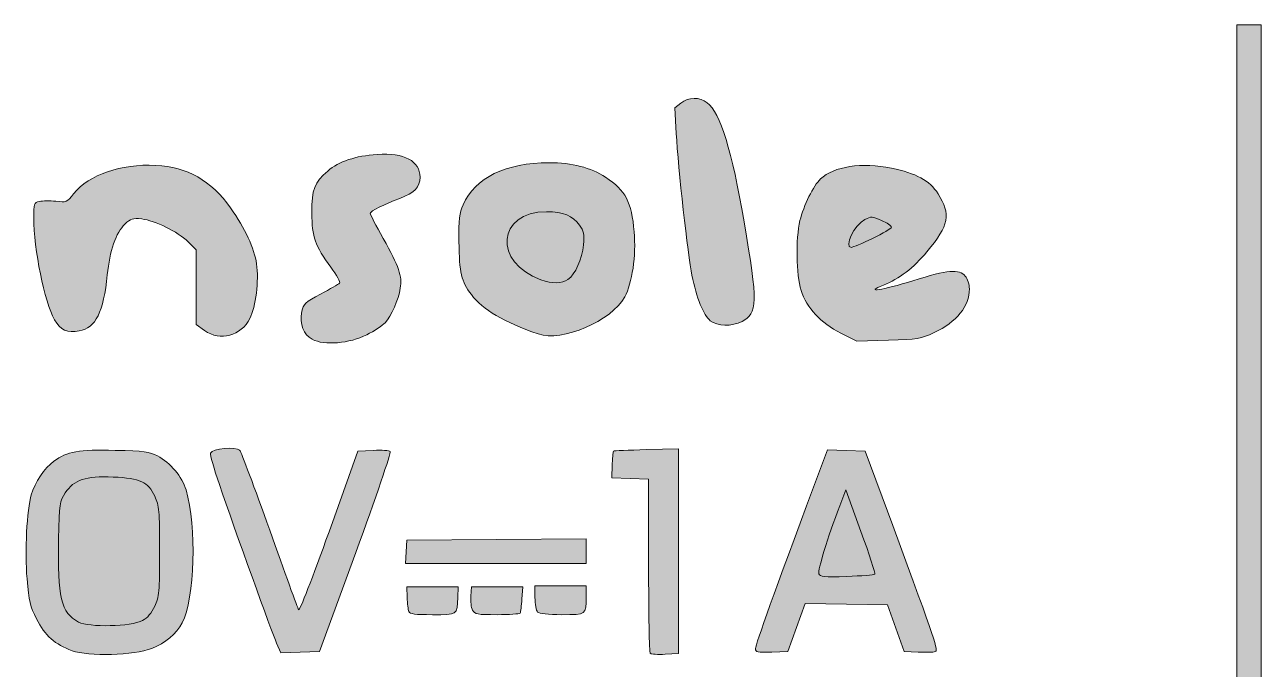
# Model space of a CAD drawing. Extents: x 0 to 500, y 2 to 498.
# Drawn here: x 186.8 to 238.7, y 34.1 to 61.2 of the extents above; entities that cross this region are included whole.
import ezdxf

# ---------------------------------------------------------------- set-up
doc = ezdxf.new("R2010")
doc.units = 0
doc.header["$MEASUREMENT"] = 0
doc.layers.add('LAYER_1', color=7, linetype='Continuous', lineweight=0)

msp = doc.modelspace()

# ---------------------------------------------------------------- hatches: boundary and pattern name
at = {"layer": 'LAYER_1', "true_color": 0x000000, "transparency": 33554687}
h = msp.add_hatch(color=18, dxfattribs=at)
h.dxf.hatch_style = 2
h.paths.add_polyline_path([(237.662, 34.578), (237.662, 61.154), (238.177, 61.154), (238.692, 61.154), (238.692, 34.578), (238.692, 8.002), (238.177, 8.002), (237.662, 8.002)])
h = msp.add_hatch(color=18, dxfattribs=at)
h.dxf.hatch_style = 2
edge = h.paths.add_edge_path()
edge.add_spline(control_points=[(214.315, 57.861), (214.64, 58.117), (215.105, 58.124), (215.419, 57.876), (215.97, 57.443), (216.462, 55.855), (216.969, 52.872), (217.552, 49.451), (217.543, 49.012), (216.888, 48.684), (216.442, 48.461), (215.851, 48.473), (215.55, 48.71), (215.55, 48.71), (215.55, 48.71), (215.55, 48.71), (215.272, 48.929), (214.968, 49.681), (214.777, 50.623), (214.609, 51.456), (214.2, 55.149), (214.118, 56.575), (214.118, 56.575), (214.055, 57.657), (214.055, 57.657), (214.055, 57.657), (214.315, 57.861), (214.315, 57.861)], knot_values=[0, 0, 0, 0, 1, 1, 1, 2, 2, 2, 3, 3, 3, 4, 4, 4, 5, 5, 5, 6, 6, 6, 7, 7, 7, 8, 8, 8, 9, 9, 9, 9], degree=3, periodic=0)
h = msp.add_hatch(color=18, dxfattribs=at)
h.dxf.hatch_style = 2
edge = h.paths.add_edge_path()
edge.add_spline(control_points=[(201.888, 48.629), (202.152, 48.913), (202.452, 49.591), (202.53, 50.082), (202.611, 50.587), (202.478, 50.973), (201.81, 52.173), (201.508, 52.715), (201.261, 53.187), (201.261, 53.224), (201.261, 53.309), (201.867, 53.617), (202.507, 53.856), (203.13, 54.089), (203.357, 54.327), (203.357, 54.746), (203.357, 55.428), (202.697, 55.777), (201.553, 55.701), (200.643, 55.641), (199.958, 55.409), (199.481, 55.001), (198.912, 54.514), (198.813, 54.252), (198.815, 53.239), (198.817, 52.219), (198.938, 51.875), (199.613, 50.957), (199.854, 50.63), (200.018, 50.33), (199.978, 50.291), (199.937, 50.251), (199.579, 50.045), (199.182, 49.831), (198.531, 49.482), (198.453, 49.41), (198.397, 49.108), (198.293, 48.557), (198.451, 48.125), (198.828, 47.93), (199.342, 47.664), (200.396, 47.752), (201.12, 48.122), (201.429, 48.279), (201.775, 48.508), (201.888, 48.629)], knot_values=[0, 0, 0, 0, 1, 1, 1, 2, 2, 2, 3, 3, 3, 4, 4, 4, 5, 5, 5, 6, 6, 6, 7, 7, 7, 8, 8, 8, 9, 9, 9, 10, 10, 10, 11, 11, 11, 12, 12, 12, 13, 13, 13, 14, 14, 14, 15, 15, 15, 15], degree=3, periodic=0)
h = msp.add_hatch(color=18, dxfattribs=at)
h.dxf.hatch_style = 2
edge = h.paths.add_edge_path()
edge.add_spline(control_points=[(196.213, 48.812), (196.459, 49.295), (196.594, 50.396), (196.493, 51.107), (196.403, 51.745), (196.005, 52.599), (195.401, 53.451), (194.578, 54.61), (193.586, 55.176), (192.262, 55.241), (190.787, 55.313), (189.456, 54.853), (188.809, 54.049), (188.521, 53.69), (188.498, 53.68), (188.063, 53.732), (187.816, 53.761), (187.505, 53.758), (187.372, 53.724), (187.142, 53.667), (187.13, 53.633), (187.131, 53.034), (187.132, 51.734), (187.589, 49.493), (188.003, 48.755), (188.243, 48.325), (188.548, 48.187), (189.045, 48.28), (189.735, 48.409), (190.066, 49.074), (190.221, 50.636), (190.321, 51.651), (190.585, 52.412), (190.963, 52.774), (191.205, 53.006), (191.29, 53.032), (191.668, 52.989), (192.221, 52.927), (193.177, 52.455), (193.617, 52.028), (193.617, 52.028), (193.962, 51.693), (193.962, 51.693), (193.962, 51.693), (193.962, 50.122), (193.962, 50.122), (193.962, 50.122), (193.962, 48.55), (193.962, 48.55), (193.962, 48.55), (194.312, 48.302), (194.312, 48.302), (194.97, 47.833), (195.832, 48.065), (196.213, 48.812)], knot_values=[0, 0, 0, 0, 1, 1, 1, 2, 2, 2, 3, 3, 3, 4, 4, 4, 5, 5, 5, 6, 6, 6, 7, 7, 7, 8, 8, 8, 9, 9, 9, 10, 10, 10, 11, 11, 11, 12, 12, 12, 13, 13, 13, 14, 14, 14, 15, 15, 15, 16, 16, 16, 17, 17, 17, 18, 18, 18, 18], degree=3, periodic=0)
h = msp.add_hatch(color=18, dxfattribs=at)
h.dxf.hatch_style = 2
edge = h.paths.add_edge_path()
edge.add_spline(control_points=[(212.351, 52.451), (212.245, 53.704), (211.992, 54.187), (211.148, 54.744), (210.531, 55.152), (209.752, 55.352), (208.779, 55.352), (206.961, 55.352), (205.667, 54.719), (205.166, 53.585), (205.007, 53.227), (204.979, 52.978), (204.991, 52.041), (205.007, 50.709), (205.087, 50.368), (205.513, 49.81), (205.999, 49.173), (206.868, 48.662), (208.326, 48.154), (209.322, 47.807), (211.405, 48.702), (211.954, 49.713), (212.271, 50.297), (212.437, 51.443), (212.351, 52.451)], knot_values=[0, 0, 0, 0, 1, 1, 1, 2, 2, 2, 3, 3, 3, 4, 4, 4, 5, 5, 5, 6, 6, 6, 7, 7, 7, 8, 8, 8, 8], degree=3, periodic=0)
h = msp.add_hatch(color=18, dxfattribs=at)
h.dxf.hatch_style = 2
edge = h.paths.add_edge_path()
edge.add_spline(control_points=[(224.948, 48.211), (225.9, 48.659), (226.433, 49.319), (226.433, 50.051), (226.433, 50.227), (226.353, 50.47), (226.256, 50.59), (226.007, 50.897), (225.533, 50.855), (224.061, 50.394), (222.778, 49.993), (221.965, 49.872), (222.83, 50.211), (223.475, 50.464), (224.087, 50.935), (224.65, 51.611), (225.583, 52.732), (225.669, 53.182), (225.115, 54.05), (224.765, 54.6), (224.192, 54.915), (223.163, 55.123), (221.9, 55.378), (220.753, 55.204), (220.179, 54.669), (219.883, 54.394), (219.469, 53.553), (219.317, 52.919), (219.131, 52.147), (219.156, 50.646), (219.365, 49.988), (219.602, 49.241), (220.176, 48.622), (221.034, 48.188), (221.034, 48.188), (221.707, 47.847), (221.707, 47.847), (221.707, 47.847), (223.03, 47.889), (223.03, 47.889), (224.258, 47.928), (224.395, 47.951), (224.948, 48.211)], knot_values=[0, 0, 0, 0, 1, 1, 1, 2, 2, 2, 3, 3, 3, 4, 4, 4, 5, 5, 5, 6, 6, 6, 7, 7, 7, 8, 8, 8, 9, 9, 9, 10, 10, 10, 11, 11, 11, 12, 12, 12, 13, 13, 13, 14, 14, 14, 14], degree=3, periodic=0)
h = msp.add_hatch(color=18, dxfattribs=at)
h.dxf.hatch_style = 2
edge = h.paths.add_edge_path()
edge.add_spline(control_points=[(208.438, 50.434), (206.413, 51.156), (206.59, 53.293), (208.676, 53.293), (209.355, 53.293), (209.78, 53.121), (210.055, 52.734), (210.237, 52.479), (210.261, 52.354), (210.22, 51.898), (210.165, 51.295), (209.883, 50.665), (209.57, 50.445), (209.57, 50.445), (209.57, 50.445), (209.57, 50.445), (209.316, 50.268), (208.915, 50.263), (208.438, 50.434)], knot_values=[0, 0, 0, 0, 1, 1, 1, 2, 2, 2, 3, 3, 3, 4, 4, 4, 5, 5, 5, 6, 6, 6, 6], degree=3, periodic=0)
h = msp.add_hatch(color=18, dxfattribs=at)
h.dxf.hatch_style = 2
edge = h.paths.add_edge_path()
edge.add_spline(control_points=[(222.046, 52.971), (222.297, 53.101), (222.355, 53.097), (222.739, 52.927), (222.969, 52.826), (223.158, 52.699), (223.158, 52.646), (223.158, 52.593), (222.802, 52.38), (222.368, 52.173), (221.934, 51.965), (221.534, 51.796), (221.479, 51.796), (221.144, 51.796), (221.599, 52.74), (222.046, 52.971)], knot_values=[0, 0, 0, 0, 1, 1, 1, 2, 2, 2, 3, 3, 3, 4, 4, 4, 5, 5, 5, 5], degree=3, periodic=0)
h = msp.add_hatch(color=18, dxfattribs=at)
h.dxf.hatch_style = 2
edge = h.paths.add_edge_path()
edge.add_spline(control_points=[(193.367, 36.008), (193.898, 37.034), (193.987, 40.064), (193.531, 41.6), (193.366, 42.155), (192.875, 42.739), (192.331, 43.028), (192.001, 43.203), (191.763, 43.234), (190.558, 43.264), (189.005, 43.302), (188.552, 43.221), (187.975, 42.803), (187.593, 42.526), (187.186, 41.92), (187.029, 41.393), (186.845, 40.776), (186.754, 38.99), (186.85, 37.868), (186.93, 36.926), (186.984, 36.694), (187.247, 36.177), (187.598, 35.485), (188.035, 35.095), (188.741, 34.842), (189.439, 34.593), (191.333, 34.648), (192.096, 34.94), (192.649, 35.152), (193.136, 35.561), (193.367, 36.008)], knot_values=[0, 0, 0, 0, 1, 1, 1, 2, 2, 2, 3, 3, 3, 4, 4, 4, 5, 5, 5, 6, 6, 6, 7, 7, 7, 8, 8, 8, 9, 9, 9, 10, 10, 10, 10], degree=3, periodic=0)
h = msp.add_hatch(color=18, dxfattribs=at)
h.dxf.hatch_style = 2
edge = h.paths.add_edge_path()
edge.add_spline(control_points=[(201.392, 43.262), (201.747, 43.277), (202.069, 43.256), (202.107, 43.215), (202.146, 43.174), (201.494, 41.266), (200.66, 38.976), (200.66, 38.976), (199.142, 34.812), (199.142, 34.812), (199.142, 34.812), (198.326, 34.785), (198.326, 34.785), (198.326, 34.785), (197.51, 34.757), (197.51, 34.757), (197.51, 34.757), (197.335, 35.159), (197.335, 35.159), (197.142, 35.601), (195.584, 39.915), (194.929, 41.821), (194.701, 42.485), (194.535, 43.082), (194.56, 43.147), (194.629, 43.329), (195.634, 43.429), (195.78, 43.269), (195.844, 43.198), (196.413, 41.687), (197.044, 39.912), (197.674, 38.136), (198.22, 36.629), (198.257, 36.563), (198.295, 36.495), (198.845, 37.905), (199.535, 39.838), (199.535, 39.838), (200.746, 43.234), (200.746, 43.234), (200.746, 43.234), (201.392, 43.262), (201.392, 43.262)], knot_values=[0, 0, 0, 0, 1, 1, 1, 2, 2, 2, 3, 3, 3, 4, 4, 4, 5, 5, 5, 6, 6, 6, 7, 7, 7, 8, 8, 8, 9, 9, 9, 10, 10, 10, 11, 11, 11, 12, 12, 12, 13, 13, 13, 14, 14, 14, 14], degree=3, periodic=0)
h = msp.add_hatch(color=18, dxfattribs=at)
h.dxf.hatch_style = 2
edge = h.paths.add_edge_path()
edge.add_spline(control_points=[(213.024, 34.73), (212.988, 34.766), (212.958, 36.43), (212.958, 38.426), (212.958, 38.426), (212.958, 42.056), (212.958, 42.056), (212.958, 42.056), (212.186, 42.083), (212.186, 42.083), (212.186, 42.083), (211.414, 42.111), (211.414, 42.111), (211.414, 42.111), (211.433, 42.66), (211.433, 42.66), (211.444, 42.962), (211.465, 43.221), (211.48, 43.234), (211.495, 43.248), (212.118, 43.274), (212.864, 43.293), (212.864, 43.293), (214.221, 43.327), (214.221, 43.327), (214.221, 43.327), (214.221, 39.023), (214.221, 39.023), (214.221, 39.023), (214.221, 34.718), (214.221, 34.718), (214.221, 34.718), (213.656, 34.691), (213.656, 34.691), (213.345, 34.676), (213.061, 34.693), (213.024, 34.73)], knot_values=[0, 0, 0, 0, 1, 1, 1, 2, 2, 2, 3, 3, 3, 4, 4, 4, 5, 5, 5, 6, 6, 6, 7, 7, 7, 8, 8, 8, 9, 9, 9, 10, 10, 10, 11, 11, 11, 12, 12, 12, 12], degree=3, periodic=0)
h = msp.add_hatch(color=18, dxfattribs=at)
h.dxf.hatch_style = 2
edge = h.paths.add_edge_path()
edge.add_spline(control_points=[(217.45, 34.931), (217.45, 35.09), (218.294, 37.444), (219.882, 41.716), (219.882, 41.716), (220.466, 43.287), (220.466, 43.287), (220.466, 43.287), (221.263, 43.26), (221.263, 43.26), (221.263, 43.26), (222.059, 43.234), (222.059, 43.234), (222.059, 43.234), (223.215, 40.099), (223.215, 40.099), (225.05, 35.122), (225.139, 34.859), (224.995, 34.803), (224.926, 34.777), (224.604, 34.768), (224.279, 34.783), (224.279, 34.783), (223.689, 34.812), (223.689, 34.812), (223.689, 34.812), (223.34, 35.794), (223.34, 35.794), (223.34, 35.794), (222.992, 36.777), (222.992, 36.777), (222.992, 36.777), (221.265, 36.802), (221.265, 36.802), (221.265, 36.802), (219.539, 36.828), (219.539, 36.828), (219.539, 36.828), (219.173, 35.82), (219.173, 35.82), (219.173, 35.82), (218.806, 34.812), (218.806, 34.812), (218.806, 34.812), (218.128, 34.784), (218.128, 34.784), (217.518, 34.759), (217.45, 34.774), (217.45, 34.931)], knot_values=[0, 0, 0, 0, 1, 1, 1, 2, 2, 2, 3, 3, 3, 4, 4, 4, 5, 5, 5, 6, 6, 6, 7, 7, 7, 8, 8, 8, 9, 9, 9, 10, 10, 10, 11, 11, 11, 12, 12, 12, 13, 13, 13, 14, 14, 14, 15, 15, 15, 16, 16, 16, 16], degree=3, periodic=0)
h = msp.add_hatch(color=18, dxfattribs=at)
h.dxf.hatch_style = 2
edge = h.paths.add_edge_path()
edge.add_spline(control_points=[(188.174, 39.533), (188.206, 41.047), (188.215, 41.107), (188.459, 41.476), (188.828, 42.033), (189.304, 42.19), (190.472, 42.14), (191.614, 42.09), (191.933, 41.943), (192.215, 41.332), (192.401, 40.929), (192.418, 40.744), (192.418, 39.023), (192.418, 37.302), (192.401, 37.116), (192.215, 36.713), (192.083, 36.426), (191.906, 36.218), (191.701, 36.109), (191.228, 35.857), (189.448, 35.815), (189.009, 36.046), (188.289, 36.425), (188.124, 37.115), (188.174, 39.533)], knot_values=[0, 0, 0, 0, 1, 1, 1, 2, 2, 2, 3, 3, 3, 4, 4, 4, 5, 5, 5, 6, 6, 6, 7, 7, 7, 8, 8, 8, 8], degree=3, periodic=0)
h = msp.add_hatch(color=18, dxfattribs=at)
h.dxf.hatch_style = 2
edge = h.paths.add_edge_path()
edge.add_spline(control_points=[(221.285, 37.963), (220.325, 37.929), (220.158, 37.945), (220.109, 38.072), (220.053, 38.218), (220.481, 39.607), (220.99, 40.932), (220.99, 40.932), (221.248, 41.605), (221.248, 41.605), (221.248, 41.605), (221.879, 39.857), (221.879, 39.857), (222.225, 38.895), (222.485, 38.085), (222.456, 38.056), (222.427, 38.027), (221.9, 37.985), (221.285, 37.963)], knot_values=[0, 0, 0, 0, 1, 1, 1, 2, 2, 2, 3, 3, 3, 4, 4, 4, 5, 5, 5, 6, 6, 6, 6], degree=3, periodic=0)
h = msp.add_hatch(color=18, dxfattribs=at)
h.dxf.hatch_style = 2
h.paths.add_polyline_path([(202.776, 38.999), (202.805, 39.49), (206.571, 39.515), (210.338, 39.539), (210.338, 39.024), (210.338, 38.508), (206.543, 38.508), (202.748, 38.508)])
h = msp.add_hatch(color=18, dxfattribs=at)
h.dxf.hatch_style = 2
edge = h.paths.add_edge_path()
edge.add_spline(control_points=[(204.941, 37.075), (204.916, 36.341), (204.937, 36.356), (203.881, 36.356), (203.149, 36.356), (202.928, 36.385), (202.888, 36.49), (202.888, 36.49), (202.888, 36.49), (202.888, 36.49), (202.859, 36.564), (202.829, 36.827), (202.82, 37.075), (202.82, 37.075), (202.805, 37.525), (202.805, 37.525), (202.805, 37.525), (203.881, 37.525), (203.881, 37.525), (203.881, 37.525), (204.957, 37.525), (204.957, 37.525), (204.957, 37.525), (204.941, 37.075), (204.941, 37.075)], knot_values=[0, 0, 0, 0, 1, 1, 1, 2, 2, 2, 3, 3, 3, 4, 4, 4, 5, 5, 5, 6, 6, 6, 7, 7, 7, 8, 8, 8, 8], degree=3, periodic=0)
h = msp.add_hatch(color=18, dxfattribs=at)
h.dxf.hatch_style = 2
edge = h.paths.add_edge_path()
edge.add_spline(control_points=[(206.592, 36.356), (207.102, 36.356), (207.539, 36.387), (207.562, 36.426), (207.585, 36.464), (207.619, 36.728), (207.638, 37.011), (207.638, 37.011), (207.671, 37.525), (207.671, 37.525), (207.671, 37.525), (206.595, 37.525), (206.595, 37.525), (206.595, 37.525), (205.519, 37.525), (205.519, 37.525), (205.519, 37.525), (205.49, 37.131), (205.49, 37.131), (205.474, 36.914), (205.507, 36.651), (205.563, 36.546), (205.656, 36.374), (205.755, 36.356), (206.592, 36.356)], knot_values=[0, 0, 0, 0, 1, 1, 1, 2, 2, 2, 3, 3, 3, 4, 4, 4, 5, 5, 5, 6, 6, 6, 7, 7, 7, 8, 8, 8, 8], degree=3, periodic=0)
h = msp.add_hatch(color=18, dxfattribs=at)
h.dxf.hatch_style = 2
edge = h.paths.add_edge_path()
edge.add_spline(control_points=[(209.317, 36.356), (210.344, 36.356), (210.338, 36.351), (210.338, 37.112), (210.338, 37.112), (210.338, 37.572), (210.338, 37.572), (210.338, 37.572), (209.262, 37.572), (209.262, 37.572), (209.262, 37.572), (208.185, 37.572), (208.185, 37.572), (208.185, 37.572), (208.185, 37.076), (208.185, 37.076), (208.185, 36.803), (208.236, 36.53), (208.298, 36.468), (208.37, 36.396), (208.736, 36.356), (209.317, 36.356)], knot_values=[0, 0, 0, 0, 1, 1, 1, 2, 2, 2, 3, 3, 3, 4, 4, 4, 5, 5, 5, 6, 6, 6, 7, 7, 7, 7], degree=3, periodic=0)

# ---------------------------------------------------------------- linework, layer by layer
at = {"layer": 'LAYER_1'}
for points in [[(237.662, 34.578), (237.662, 61.154), (238.177, 61.154), (238.692, 61.154), (238.692, 34.578), (238.692, 8.002), (238.177, 8.002), (237.662, 8.002)], [(202.776, 38.999), (202.805, 39.49), (206.571, 39.515), (210.338, 39.539), (210.338, 39.024), (210.338, 38.508), (206.543, 38.508), (202.748, 38.508)]]:
    msp.add_lwpolyline(points, close=True, dxfattribs=at)
for points in [[(222.368, 52.173)], [(222.456, 38.056)], [(205.563, 36.546)], [(208.298, 36.468)], [(191.701, 36.109)]]:
    msp.add_lwpolyline(points, dxfattribs=at)
for points, knots in [([(214.315, 57.861), (214.64, 58.117), (215.105, 58.124), (215.419, 57.876), (215.97, 57.443), (216.462, 55.855), (216.969, 52.872), (217.552, 49.451), (217.543, 49.012), (216.888, 48.684), (216.442, 48.461), (215.851, 48.473), (215.55, 48.71), (215.55, 48.71), (215.55, 48.71), (215.55, 48.71), (215.272, 48.929), (214.968, 49.681), (214.777, 50.623), (214.609, 51.456), (214.2, 55.149), (214.118, 56.575), (214.118, 56.575), (214.055, 57.657), (214.055, 57.657), (214.055, 57.657), (214.315, 57.861), (214.315, 57.861)], [0, 0, 0, 0, 1, 1, 1, 2, 2, 2, 3, 3, 3, 4, 4, 4, 5, 5, 5, 6, 6, 6, 7, 7, 7, 8, 8, 8, 9, 9, 9, 9]), ([(201.888, 48.629), (202.152, 48.913), (202.452, 49.591), (202.53, 50.082), (202.611, 50.587), (202.478, 50.973), (201.81, 52.173), (201.508, 52.715), (201.261, 53.187), (201.261, 53.224), (201.261, 53.309), (201.867, 53.617), (202.507, 53.856), (203.13, 54.089), (203.357, 54.327), (203.357, 54.746), (203.357, 55.428), (202.697, 55.777), (201.553, 55.701), (200.643, 55.641), (199.958, 55.409), (199.481, 55.001), (198.912, 54.514), (198.813, 54.252), (198.815, 53.239), (198.817, 52.219), (198.938, 51.875), (199.613, 50.957), (199.854, 50.63), (200.018, 50.33), (199.978, 50.291), (199.937, 50.251), (199.579, 50.045), (199.182, 49.831), (198.531, 49.482), (198.453, 49.41), (198.397, 49.108), (198.293, 48.557), (198.451, 48.125), (198.828, 47.93), (199.342, 47.664), (200.396, 47.752), (201.12, 48.122), (201.429, 48.279), (201.775, 48.508), (201.888, 48.629)], [0, 0, 0, 0, 1, 1, 1, 2, 2, 2, 3, 3, 3, 4, 4, 4, 5, 5, 5, 6, 6, 6, 7, 7, 7, 8, 8, 8, 9, 9, 9, 10, 10, 10, 11, 11, 11, 12, 12, 12, 13, 13, 13, 14, 14, 14, 15, 15, 15, 15]), ([(196.213, 48.812), (196.459, 49.295), (196.594, 50.396), (196.493, 51.107), (196.403, 51.745), (196.005, 52.599), (195.401, 53.451), (194.578, 54.61), (193.586, 55.176), (192.262, 55.241), (190.787, 55.313), (189.456, 54.853), (188.809, 54.049), (188.521, 53.69), (188.498, 53.68), (188.063, 53.732), (187.816, 53.761), (187.505, 53.758), (187.372, 53.724), (187.142, 53.667), (187.13, 53.633), (187.131, 53.034), (187.132, 51.734), (187.589, 49.493), (188.003, 48.755), (188.243, 48.325), (188.548, 48.187), (189.045, 48.28), (189.735, 48.409), (190.066, 49.074), (190.221, 50.636), (190.321, 51.651), (190.585, 52.412), (190.963, 52.774), (191.205, 53.006), (191.29, 53.032), (191.668, 52.989), (192.221, 52.927), (193.177, 52.455), (193.617, 52.028), (193.617, 52.028), (193.962, 51.693), (193.962, 51.693), (193.962, 51.693), (193.962, 50.122), (193.962, 50.122), (193.962, 50.122), (193.962, 48.55), (193.962, 48.55), (193.962, 48.55), (194.312, 48.302), (194.312, 48.302), (194.97, 47.833), (195.832, 48.065), (196.213, 48.812)], [0, 0, 0, 0, 1, 1, 1, 2, 2, 2, 3, 3, 3, 4, 4, 4, 5, 5, 5, 6, 6, 6, 7, 7, 7, 8, 8, 8, 9, 9, 9, 10, 10, 10, 11, 11, 11, 12, 12, 12, 13, 13, 13, 14, 14, 14, 15, 15, 15, 16, 16, 16, 17, 17, 17, 18, 18, 18, 18]), ([(212.351, 52.451), (212.245, 53.704), (211.992, 54.187), (211.148, 54.744), (210.531, 55.152), (209.752, 55.352), (208.779, 55.352), (206.961, 55.352), (205.667, 54.719), (205.166, 53.585), (205.007, 53.227), (204.979, 52.978), (204.991, 52.041), (205.007, 50.709), (205.087, 50.368), (205.513, 49.81), (205.999, 49.173), (206.868, 48.662), (208.326, 48.154), (209.322, 47.807), (211.405, 48.702), (211.954, 49.713), (212.271, 50.297), (212.437, 51.443), (212.351, 52.451)], [0, 0, 0, 0, 1, 1, 1, 2, 2, 2, 3, 3, 3, 4, 4, 4, 5, 5, 5, 6, 6, 6, 7, 7, 7, 8, 8, 8, 8]), ([(224.948, 48.211), (225.9, 48.659), (226.433, 49.319), (226.433, 50.051), (226.433, 50.227), (226.353, 50.47), (226.256, 50.59), (226.007, 50.897), (225.533, 50.855), (224.061, 50.394), (222.778, 49.993), (221.965, 49.872), (222.83, 50.211), (223.475, 50.464), (224.087, 50.935), (224.65, 51.611), (225.583, 52.732), (225.669, 53.182), (225.115, 54.05), (224.765, 54.6), (224.192, 54.915), (223.163, 55.123), (221.9, 55.378), (220.753, 55.204), (220.179, 54.669), (219.883, 54.394), (219.469, 53.553), (219.317, 52.919), (219.131, 52.147), (219.156, 50.646), (219.365, 49.988), (219.602, 49.241), (220.176, 48.622), (221.034, 48.188), (221.034, 48.188), (221.707, 47.847), (221.707, 47.847), (221.707, 47.847), (223.03, 47.889), (223.03, 47.889), (224.258, 47.928), (224.395, 47.951), (224.948, 48.211)], [0, 0, 0, 0, 1, 1, 1, 2, 2, 2, 3, 3, 3, 4, 4, 4, 5, 5, 5, 6, 6, 6, 7, 7, 7, 8, 8, 8, 9, 9, 9, 10, 10, 10, 11, 11, 11, 12, 12, 12, 13, 13, 13, 14, 14, 14, 14]), ([(208.438, 50.434), (206.413, 51.156), (206.59, 53.293), (208.676, 53.293), (209.355, 53.293), (209.78, 53.121), (210.055, 52.734), (210.237, 52.479), (210.261, 52.354), (210.22, 51.898), (210.165, 51.295), (209.883, 50.665), (209.57, 50.445), (209.57, 50.445), (209.57, 50.445), (209.57, 50.445), (209.316, 50.268), (208.915, 50.263), (208.438, 50.434)], [0, 0, 0, 0, 1, 1, 1, 2, 2, 2, 3, 3, 3, 4, 4, 4, 5, 5, 5, 6, 6, 6, 6]), ([(222.046, 52.971), (222.297, 53.101), (222.355, 53.097), (222.739, 52.927), (222.969, 52.826), (223.158, 52.699), (223.158, 52.646), (223.158, 52.593), (222.802, 52.38), (222.368, 52.173), (221.934, 51.965), (221.534, 51.796), (221.479, 51.796), (221.144, 51.796), (221.599, 52.74), (222.046, 52.971)], [0, 0, 0, 0, 1, 1, 1, 2, 2, 2, 3, 3, 3, 4, 4, 4, 5, 5, 5, 5]), ([(193.367, 36.008), (193.898, 37.034), (193.987, 40.064), (193.531, 41.6), (193.366, 42.155), (192.875, 42.739), (192.331, 43.028), (192.001, 43.203), (191.763, 43.234), (190.558, 43.264), (189.005, 43.302), (188.552, 43.221), (187.975, 42.803), (187.593, 42.526), (187.186, 41.92), (187.029, 41.393), (186.845, 40.776), (186.754, 38.99), (186.85, 37.868), (186.93, 36.926), (186.984, 36.694), (187.247, 36.177), (187.598, 35.485), (188.035, 35.095), (188.741, 34.842), (189.439, 34.593), (191.333, 34.648), (192.096, 34.94), (192.649, 35.152), (193.136, 35.561), (193.367, 36.008)], [0, 0, 0, 0, 1, 1, 1, 2, 2, 2, 3, 3, 3, 4, 4, 4, 5, 5, 5, 6, 6, 6, 7, 7, 7, 8, 8, 8, 9, 9, 9, 10, 10, 10, 10]), ([(201.392, 43.262), (201.747, 43.277), (202.069, 43.256), (202.107, 43.215), (202.146, 43.174), (201.494, 41.266), (200.66, 38.976), (200.66, 38.976), (199.142, 34.812), (199.142, 34.812), (199.142, 34.812), (198.326, 34.785), (198.326, 34.785), (198.326, 34.785), (197.51, 34.757), (197.51, 34.757), (197.51, 34.757), (197.335, 35.159), (197.335, 35.159), (197.142, 35.601), (195.584, 39.915), (194.929, 41.821), (194.701, 42.485), (194.535, 43.082), (194.56, 43.147), (194.629, 43.329), (195.634, 43.429), (195.78, 43.269), (195.844, 43.198), (196.413, 41.687), (197.044, 39.912), (197.674, 38.136), (198.22, 36.629), (198.257, 36.563), (198.295, 36.495), (198.845, 37.905), (199.535, 39.838), (199.535, 39.838), (200.746, 43.234), (200.746, 43.234), (200.746, 43.234), (201.392, 43.262), (201.392, 43.262)], [0, 0, 0, 0, 1, 1, 1, 2, 2, 2, 3, 3, 3, 4, 4, 4, 5, 5, 5, 6, 6, 6, 7, 7, 7, 8, 8, 8, 9, 9, 9, 10, 10, 10, 11, 11, 11, 12, 12, 12, 13, 13, 13, 14, 14, 14, 14]), ([(213.024, 34.73), (212.988, 34.766), (212.958, 36.43), (212.958, 38.426), (212.958, 38.426), (212.958, 42.056), (212.958, 42.056), (212.958, 42.056), (212.186, 42.083), (212.186, 42.083), (212.186, 42.083), (211.414, 42.111), (211.414, 42.111), (211.414, 42.111), (211.433, 42.66), (211.433, 42.66), (211.444, 42.962), (211.465, 43.221), (211.48, 43.234), (211.495, 43.248), (212.118, 43.274), (212.864, 43.293), (212.864, 43.293), (214.221, 43.327), (214.221, 43.327), (214.221, 43.327), (214.221, 39.023), (214.221, 39.023), (214.221, 39.023), (214.221, 34.718), (214.221, 34.718), (214.221, 34.718), (213.656, 34.691), (213.656, 34.691), (213.345, 34.676), (213.061, 34.693), (213.024, 34.73)], [0, 0, 0, 0, 1, 1, 1, 2, 2, 2, 3, 3, 3, 4, 4, 4, 5, 5, 5, 6, 6, 6, 7, 7, 7, 8, 8, 8, 9, 9, 9, 10, 10, 10, 11, 11, 11, 12, 12, 12, 12]), ([(217.45, 34.931), (217.45, 35.09), (218.294, 37.444), (219.882, 41.716), (219.882, 41.716), (220.466, 43.287), (220.466, 43.287), (220.466, 43.287), (221.263, 43.26), (221.263, 43.26), (221.263, 43.26), (222.059, 43.234), (222.059, 43.234), (222.059, 43.234), (223.215, 40.099), (223.215, 40.099), (225.05, 35.122), (225.139, 34.859), (224.995, 34.803), (224.926, 34.777), (224.604, 34.768), (224.279, 34.783), (224.279, 34.783), (223.689, 34.812), (223.689, 34.812), (223.689, 34.812), (223.34, 35.794), (223.34, 35.794), (223.34, 35.794), (222.992, 36.777), (222.992, 36.777), (222.992, 36.777), (221.265, 36.802), (221.265, 36.802), (221.265, 36.802), (219.539, 36.828), (219.539, 36.828), (219.539, 36.828), (219.173, 35.82), (219.173, 35.82), (219.173, 35.82), (218.806, 34.812), (218.806, 34.812), (218.806, 34.812), (218.128, 34.784), (218.128, 34.784), (217.518, 34.759), (217.45, 34.774), (217.45, 34.931)], [0, 0, 0, 0, 1, 1, 1, 2, 2, 2, 3, 3, 3, 4, 4, 4, 5, 5, 5, 6, 6, 6, 7, 7, 7, 8, 8, 8, 9, 9, 9, 10, 10, 10, 11, 11, 11, 12, 12, 12, 13, 13, 13, 14, 14, 14, 15, 15, 15, 16, 16, 16, 16]), ([(188.174, 39.533), (188.206, 41.047), (188.215, 41.107), (188.459, 41.476), (188.828, 42.033), (189.304, 42.19), (190.472, 42.14), (191.614, 42.09), (191.933, 41.943), (192.215, 41.332), (192.401, 40.929), (192.418, 40.744), (192.418, 39.023), (192.418, 37.302), (192.401, 37.116), (192.215, 36.713), (192.083, 36.426), (191.906, 36.218), (191.701, 36.109), (191.228, 35.857), (189.448, 35.815), (189.009, 36.046), (188.289, 36.425), (188.124, 37.115), (188.174, 39.533)], [0, 0, 0, 0, 1, 1, 1, 2, 2, 2, 3, 3, 3, 4, 4, 4, 5, 5, 5, 6, 6, 6, 7, 7, 7, 8, 8, 8, 8]), ([(221.285, 37.963), (220.325, 37.929), (220.158, 37.945), (220.109, 38.072), (220.053, 38.218), (220.481, 39.607), (220.99, 40.932), (220.99, 40.932), (221.248, 41.605), (221.248, 41.605), (221.248, 41.605), (221.879, 39.857), (221.879, 39.857), (222.225, 38.895), (222.485, 38.085), (222.456, 38.056), (222.427, 38.027), (221.9, 37.985), (221.285, 37.963)], [0, 0, 0, 0, 1, 1, 1, 2, 2, 2, 3, 3, 3, 4, 4, 4, 5, 5, 5, 6, 6, 6, 6]), ([(204.941, 37.075), (204.916, 36.341), (204.937, 36.356), (203.881, 36.356), (203.149, 36.356), (202.928, 36.385), (202.888, 36.49), (202.888, 36.49), (202.888, 36.49), (202.888, 36.49), (202.859, 36.564), (202.829, 36.827), (202.82, 37.075), (202.82, 37.075), (202.805, 37.525), (202.805, 37.525), (202.805, 37.525), (203.881, 37.525), (203.881, 37.525), (203.881, 37.525), (204.957, 37.525), (204.957, 37.525), (204.957, 37.525), (204.941, 37.075), (204.941, 37.075)], [0, 0, 0, 0, 1, 1, 1, 2, 2, 2, 3, 3, 3, 4, 4, 4, 5, 5, 5, 6, 6, 6, 7, 7, 7, 8, 8, 8, 8]), ([(206.592, 36.356), (207.102, 36.356), (207.539, 36.387), (207.562, 36.426), (207.585, 36.464), (207.619, 36.728), (207.638, 37.011), (207.638, 37.011), (207.671, 37.525), (207.671, 37.525), (207.671, 37.525), (206.595, 37.525), (206.595, 37.525), (206.595, 37.525), (205.519, 37.525), (205.519, 37.525), (205.519, 37.525), (205.49, 37.131), (205.49, 37.131), (205.474, 36.914), (205.507, 36.651), (205.563, 36.546), (205.656, 36.374), (205.755, 36.356), (206.592, 36.356)], [0, 0, 0, 0, 1, 1, 1, 2, 2, 2, 3, 3, 3, 4, 4, 4, 5, 5, 5, 6, 6, 6, 7, 7, 7, 8, 8, 8, 8]), ([(209.317, 36.356), (210.344, 36.356), (210.338, 36.351), (210.338, 37.112), (210.338, 37.112), (210.338, 37.572), (210.338, 37.572), (210.338, 37.572), (209.262, 37.572), (209.262, 37.572), (209.262, 37.572), (208.185, 37.572), (208.185, 37.572), (208.185, 37.572), (208.185, 37.076), (208.185, 37.076), (208.185, 36.803), (208.236, 36.53), (208.298, 36.468), (208.37, 36.396), (208.736, 36.356), (209.317, 36.356)], [0, 0, 0, 0, 1, 1, 1, 2, 2, 2, 3, 3, 3, 4, 4, 4, 5, 5, 5, 6, 6, 6, 7, 7, 7, 7])]:
    msp.add_open_spline(points, degree=3, knots=knots, dxfattribs=at)

doc.saveas('drawing.dxf')
